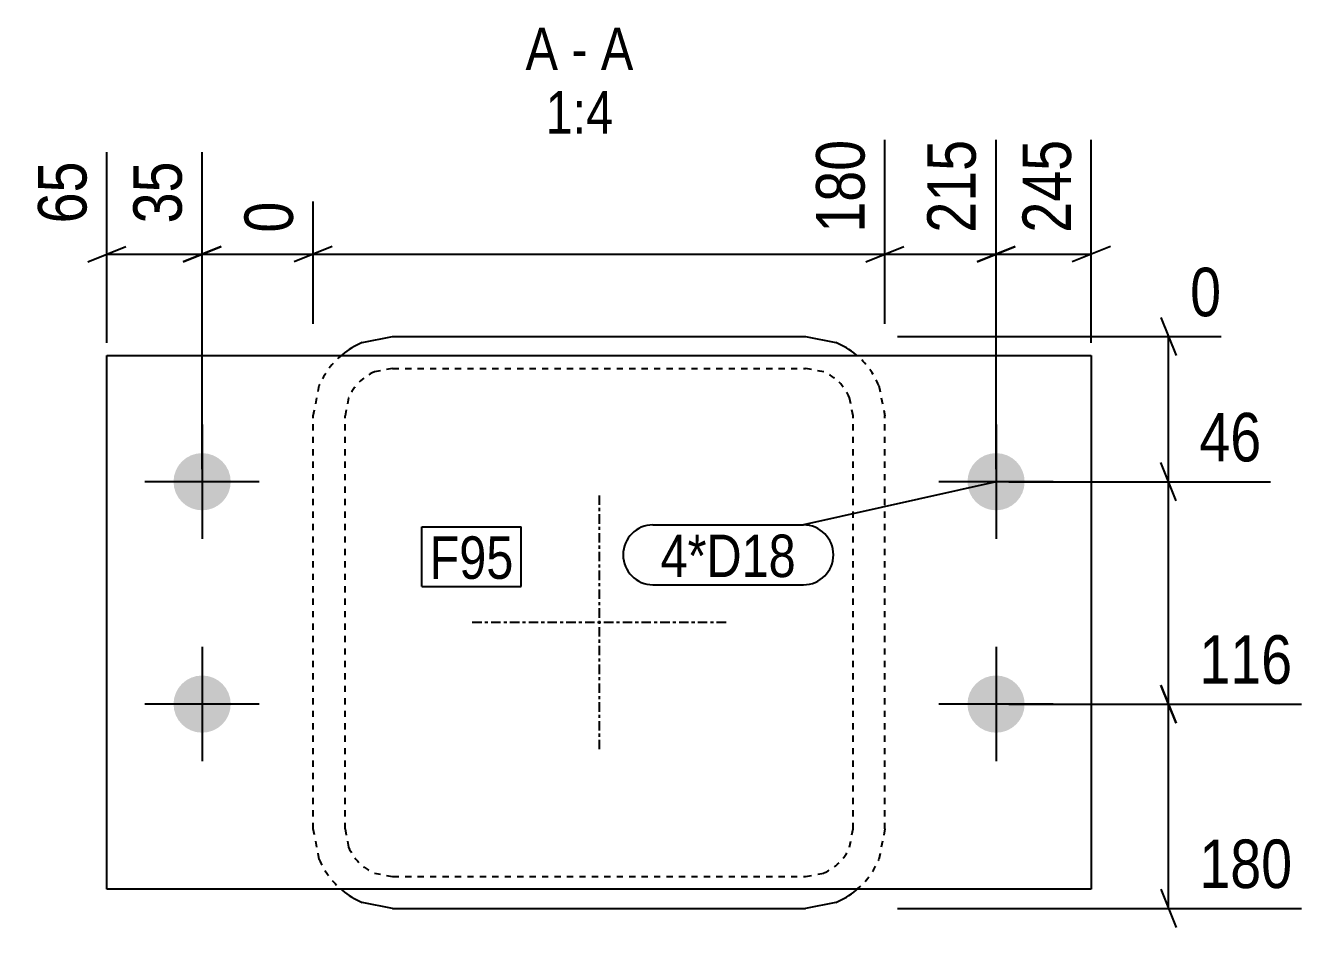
# Model space of a CAD drawing. Header units: millimetres. Extents: x 14 to 35972, y 8 to 829.
# Drawn here: x 7795.2 to 8197.3, y 9.6 to 293.5 of the extents above; entities that cross this region are included whole.
import ezdxf

# ---------------------------------------------------------------- set-up
doc = ezdxf.new("R2010")
doc.units = ezdxf.units.MM
doc.linetypes.add('DXK_LINE_DOT2', pattern=[3.9198, 1.9599, -1.9599])
doc.linetypes.add('DXK_LINE_DOT3', pattern=[5.9187, 2.979, -0.9799, 0.9799, -0.9799])
for name, color, linetype in [('MÅLSÆTNING', 7, 'Continuous'), ('STÅL', 7, 'Continuous'), ('TEKST', 7, 'Continuous')]:
    doc.layers.add(name, color=color, linetype=linetype)
doc.styles.add('Arial Narrow', font='ARIALN.TTF', dxfattribs={"height": 0.2})

msp = doc.modelspace()

# ---------------------------------------------------------------- hatches: boundary and pattern name
at = {"layer": 'STÅL', "linetype": 'Continuous'}
for points in [[(7859.78, 149.91, -1), (7841.78, 149.91, -1)], [(8109.78, 149.91, -1), (8091.78, 149.91, -1)], [(7859.78, 79.91, -1), (7841.78, 79.91, -1)], [(8109.78, 79.91, -1), (8091.78, 79.91, -1)]]:
    msp.add_hatch(color=96, dxfattribs=at).paths.add_polyline_path(points)

# ---------------------------------------------------------------- linework, layer by layer
at = {"layer": 'MÅLSÆTNING', "color": 7, "linetype": 'Continuous'}
for p, q in [((8065.78, 199.6), (8065.78, 257.57)), ((8065.78, 199.6), (8065.78, 257.57)), ((8100.78, 153.91), (8100.78, 257.57)), ((8100.78, 153.91), (8100.78, 257.57)), ((8130.78, 193.6), (8130.78, 257.57)), ((7820.78, 193.6), (7820.78, 253.65)), ((7850.78, 153.91), (7850.78, 253.65)), ((7850.78, 153.91), (7850.78, 253.65)), ((7885.78, 199.6), (7885.78, 238.07)), ((7885.78, 199.6), (7885.78, 238.07)), ((7814.78, 219.12), (7826.78, 223.92)), ((7820.78, 221.52), (7850.78, 221.52)), ((7844.78, 219.12), (7856.78, 223.92)), ((7856.78, 223.92), (7844.78, 219.12)), ((7850.78, 221.52), (7885.78, 221.52)), ((7891.78, 223.92), (7879.78, 219.12)), ((7891.78, 223.92), (7879.78, 219.12)), ((7885.78, 221.52), (8065.78, 221.52)), ((8059.78, 219.12), (8071.78, 223.92)), ((8059.78, 219.12), (8071.78, 223.92)), ((8065.78, 221.52), (8100.78, 221.52)), ((8094.78, 219.12), (8106.78, 223.92)), ((8100.78, 221.52), (8130.78, 221.52)), ((8136.78, 223.92), (8124.78, 219.12)), ((8152.7, 201.6), (8157.5, 189.6)), ((8069.78, 195.6), (8171.65, 195.6)), ((8155.1, 149.91), (8155.1, 195.6)), ((8157.5, 143.91), (8152.7, 155.91)), ((8157.5, 143.91), (8152.7, 155.91)), ((8104.78, 149.91), (8187.23, 149.91)), ((8104.78, 149.91), (8187.23, 149.91)), ((8155.1, 79.91), (8155.1, 149.91)), ((8152.7, 85.91), (8157.5, 73.91)), ((8157.5, 73.91), (8152.7, 85.91)), ((8104.78, 79.91), (8196.98, 79.91)), ((8104.78, 79.91), (8196.98, 79.91)), ((8155.1, 15.6), (8155.1, 79.91)), ((8152.7, 21.6), (8157.5, 9.6)), ((8069.78, 15.6), (8196.98, 15.6))]:
    msp.add_line(p, q, dxfattribs=at)
at = {"layer": 'STÅL', "color": 2, "linetype": 'Continuous'}
for p, q in [((7901.21, 193.7), (7910.78, 195.6)), ((7910.78, 195.6), (8040.78, 195.6)), ((8040.78, 195.6), (8050.34, 193.7)), ((7820.78, 21.6), (7820.78, 189.6)), ((7820.78, 189.6), (8130.78, 189.6)), ((8130.78, 189.6), (8130.78, 21.6)), ((8130.78, 21.6), (7820.78, 21.6)), ((7910.78, 15.6), (7901.21, 17.5)), ((8050.34, 17.5), (8040.78, 15.6)), ((7910.78, 15.6), (8040.78, 15.6))]:
    msp.add_line(p, q, dxfattribs=at)
at = {"layer": 'STÅL', "color": 7, "linetype": 'DXK_LINE_DOT2'}
for p, q in [((7910.78, 185.6), (7905.04, 184.46)), ((7910.78, 185.6), (8040.78, 185.6)), ((8046.52, 184.46), (8040.78, 185.6)), ((7885.78, 170.6), (7887.68, 180.17)), ((8063.87, 180.17), (8065.78, 170.6)), ((7896.92, 176.34), (7895.78, 170.6)), ((8055.78, 170.6), (8054.64, 176.34)), ((7885.78, 40.6), (7885.78, 170.6)), ((7895.78, 40.6), (7895.78, 170.6)), ((8055.78, 40.6), (8055.78, 170.6)), ((8065.78, 40.6), (8065.78, 170.6)), ((7887.68, 31.03), (7885.78, 40.6)), ((7895.78, 40.6), (7896.92, 34.86)), ((8054.64, 34.86), (8055.78, 40.6)), ((8065.78, 40.6), (8063.87, 31.03)), ((7905.04, 26.74), (7910.78, 25.6)), ((7910.78, 25.6), (8040.78, 25.6)), ((8040.78, 25.6), (8046.52, 26.74))]:
    msp.add_line(p, q, dxfattribs=at)
at = {"layer": 'STÅL', "color": 96, "linetype": 'Continuous'}
for p, q in [((7850.78, 167.91), (7850.78, 131.91)), ((8100.78, 167.91), (8100.78, 131.91)), ((7868.78, 149.91), (7832.78, 149.91)), ((8118.78, 149.91), (8082.78, 149.91)), ((7850.78, 97.91), (7850.78, 61.91)), ((8100.78, 97.91), (8100.78, 61.91)), ((7868.78, 79.91), (7832.78, 79.91)), ((8118.78, 79.91), (8082.78, 79.91))]:
    msp.add_line(p, q, dxfattribs=at)
at = {"layer": 'STÅL', "color": 7, "linetype": 'DXK_LINE_DOT3'}
for p, q in [((7975.78, 145.6), (7975.78, 65.6)), ((8015.78, 105.6), (7935.78, 105.6))]:
    msp.add_line(p, q, dxfattribs=at)
at = {"layer": 'STÅL', "color": 2, "linetype": 'Continuous'}
for centre, start, end in [((7910.78, 170.6), 112.5, 129.5651), ((8040.78, 170.6), 50.4349, 67.5), ((7910.78, 40.6), 230.4349, 247.5), ((8040.78, 40.6), 292.5, 309.5651)]:
    msp.add_arc(centre, 25, start, end, dxfattribs=at)
at = {"layer": 'STÅL', "color": 7, "linetype": 'DXK_LINE_DOT2'}
for centre, radius, start, end in [((7910.78, 170.6), 25, 129.5651, 157.5), ((8040.78, 170.6), 25, 22.5, 50.4349), ((7910.78, 170.6), 15, 112.5, 157.5), ((8040.78, 170.6), 15, 22.5, 67.5), ((7910.78, 40.6), 15, 202.5, 247.5), ((8040.78, 40.6), 15, 292.5, 337.5), ((7910.78, 40.6), 25, 202.5, 230.4349), ((8040.78, 40.6), 25, 309.5651, 337.5)]:
    msp.add_arc(centre, radius, start, end, dxfattribs=at)
at = {"layer": 'TEKST', "color": 7, "linetype": 'Continuous'}
for p, q in [((8100.78, 149.91), (8040.17, 136.3)), ((7920, 135.74), (7951.23, 135.74)), ((7920, 116.94), (7920, 135.74)), ((7951.23, 116.94), (7951.23, 135.74)), ((7992.74, 136.3), (8040.17, 136.3)), ((7920, 116.94), (7951.23, 116.94)), ((7992.74, 117.5), (8040.17, 117.5))]:
    msp.add_line(p, q, dxfattribs=at)
for centre, start, end in [((7992.74, 126.9), 90, 270), ((8040.17, 126.9), 270, 90)]:
    msp.add_arc(centre, 9.4, start, end, dxfattribs=at)

# ---------------------------------------------------------------- wipeouts: each hides what was drawn before it
at = {"color": 0, "linetype": 'Continuous'}
for points, layer in [([(7817.58, 253.94), (7795.18, 253.94), (7795.18, 228.04), (7817.58, 228.04)], 'MÅLSÆTNING'), ([(7847.58, 253.94), (7825.18, 253.94), (7825.18, 228.04), (7847.58, 228.04)], 'MÅLSÆTNING'), ([(8187.51, 153.11), (8187.51, 175.51), (8161.61, 175.51), (8161.61, 153.11)], 'MÅLSÆTNING'), ([(8197.26, 83.11), (8197.26, 105.51), (8161.61, 105.51), (8161.61, 83.11)], 'MÅLSÆTNING'), ([(8197.26, 18.8), (8197.26, 41.2), (8161.61, 41.2), (8161.61, 18.8)], 'MÅLSÆTNING'), ([(7962.85, 279.51), (7962.85, 293.51), (7952.63, 293.51), (7952.63, 279.51)], 'TEKST'), ([(7972.15, 279.51), (7972.15, 293.51), (7967.05, 293.51), (7967.05, 279.51)], 'TEKST'), ([(7986.58, 279.51), (7986.58, 293.51), (7976.35, 293.51), (7976.35, 279.51)], 'TEKST'), ([(7980.27, 259.51), (7980.27, 273.51), (7958.94, 273.51), (7958.94, 259.51)], 'TEKST')]:
    msp.add_wipeout(points, dxfattribs=at).dxf.layer = layer
at = {"color": 0}
for points in [[(7948.83, 119.34), (7948.83, 133.34), (7922.4, 133.34), (7922.4, 119.34)], [(8037.77, 119.9), (8037.77, 133.9), (7995.14, 133.9), (7995.14, 119.9)]]:
    msp.add_wipeout(points, dxfattribs=at).dxf.layer = 'TEKST'

# ---------------------------------------------------------------- next in the draw order: texts
at = {"layer": 'MÅLSÆTNING', "color": 3, "linetype": 'Continuous', "style": 'Arial Narrow'}
for s, p in [('65', (7814.38, 231.24)), ('35', (7844.38, 231.24))]:
    msp.add_text(s, height=15.271, rotation=90.0002, dxfattribs=at).set_placement(p)
for s, p in [('46', (8164.81, 156.31)), ('116', (8164.81, 86.31)), ('180', (8164.81, 22))]:
    msp.add_text(s, height=15.271, dxfattribs=at).set_placement(p)
at = {"layer": 'TEKST', "color": 3, "linetype": 'Continuous', "style": 'Arial Narrow'}
for s, height, p in [('A', 13.36, (7952.63, 279.51)), ('A', 13.36, (7976.35, 279.51)), ('-', 13.36, (7967.05, 279.51)), ('1:4', 13.362, (7958.94, 259.51))]:
    msp.add_text(s, height=height, dxfattribs=at).set_placement(p)

# ---------------------------------------------------------------- next in the draw order: wipeouts: each hides what was drawn before it
at = {"color": 0, "linetype": 'Continuous'}
for points in [[(8062.58, 260.77), (8040.18, 260.77), (8040.18, 225.12), (8062.58, 225.12)], [(8127.58, 260.77), (8105.18, 260.77), (8105.18, 225.12), (8127.58, 225.12)], [(7882.58, 241.27), (7860.18, 241.27), (7860.18, 225.12), (7882.58, 225.12)], [(8174.85, 198.8), (8174.85, 221.2), (8158.7, 221.2), (8158.7, 198.8)]]:
    msp.add_wipeout(points, dxfattribs=at).dxf.layer = 'MÅLSÆTNING'
at = {"color": 0}
for points in [[(7948.83, 119.34), (7948.83, 133.34), (7922.4, 133.34), (7922.4, 119.34)], [(8037.77, 119.9), (8037.77, 133.9), (7995.14, 133.9), (7995.14, 119.9)]]:
    msp.add_wipeout(points, dxfattribs=at).dxf.layer = 'TEKST'

# ---------------------------------------------------------------- next in the draw order: linework, layer by layer
at = {"layer": 'MÅLSÆTNING', "color": 7, "linetype": 'Continuous'}
msp.add_line((8106.78, 223.92), (8094.78, 219.12), dxfattribs=at)

# ---------------------------------------------------------------- next in the draw order: texts
at = {"layer": 'MÅLSÆTNING', "color": 3, "linetype": 'Continuous', "style": 'Arial Narrow'}
for s, height, p in [('180', 15.271, (8059.38, 228.32)), ('245', 15.271, (8124.38, 228.32)), ('0', 15.27, (7879.38, 228.32))]:
    msp.add_text(s, height=height, rotation=90.0002, dxfattribs=at).set_placement(p)
msp.add_text('0', height=15.27, dxfattribs=at).set_placement((8161.9, 202))
at = {"layer": 'TEKST', "color": 3, "style": 'Arial Narrow'}
for s, p in [('F95', (7922.4, 119.34)), ('4*D18', (7995.14, 119.9))]:
    msp.add_text(s, height=13.362, dxfattribs=at).set_placement(p)

# ---------------------------------------------------------------- next in the draw order: wipeouts: each hides what was drawn before it
at = {"color": 0, "linetype": 'Continuous'}
msp.add_wipeout([(8097.58, 260.77), (8075.18, 260.77), (8075.18, 225.12), (8097.58, 225.12)], dxfattribs=at).dxf.layer = 'MÅLSÆTNING'

# ---------------------------------------------------------------- next in the draw order: texts
at = {"layer": 'MÅLSÆTNING', "color": 3, "linetype": 'Continuous', "style": 'Arial Narrow'}
msp.add_text('215', height=15.271, rotation=90.0002, dxfattribs=at).set_placement((8094.38, 228.32))

doc.saveas('drawing.dxf')
